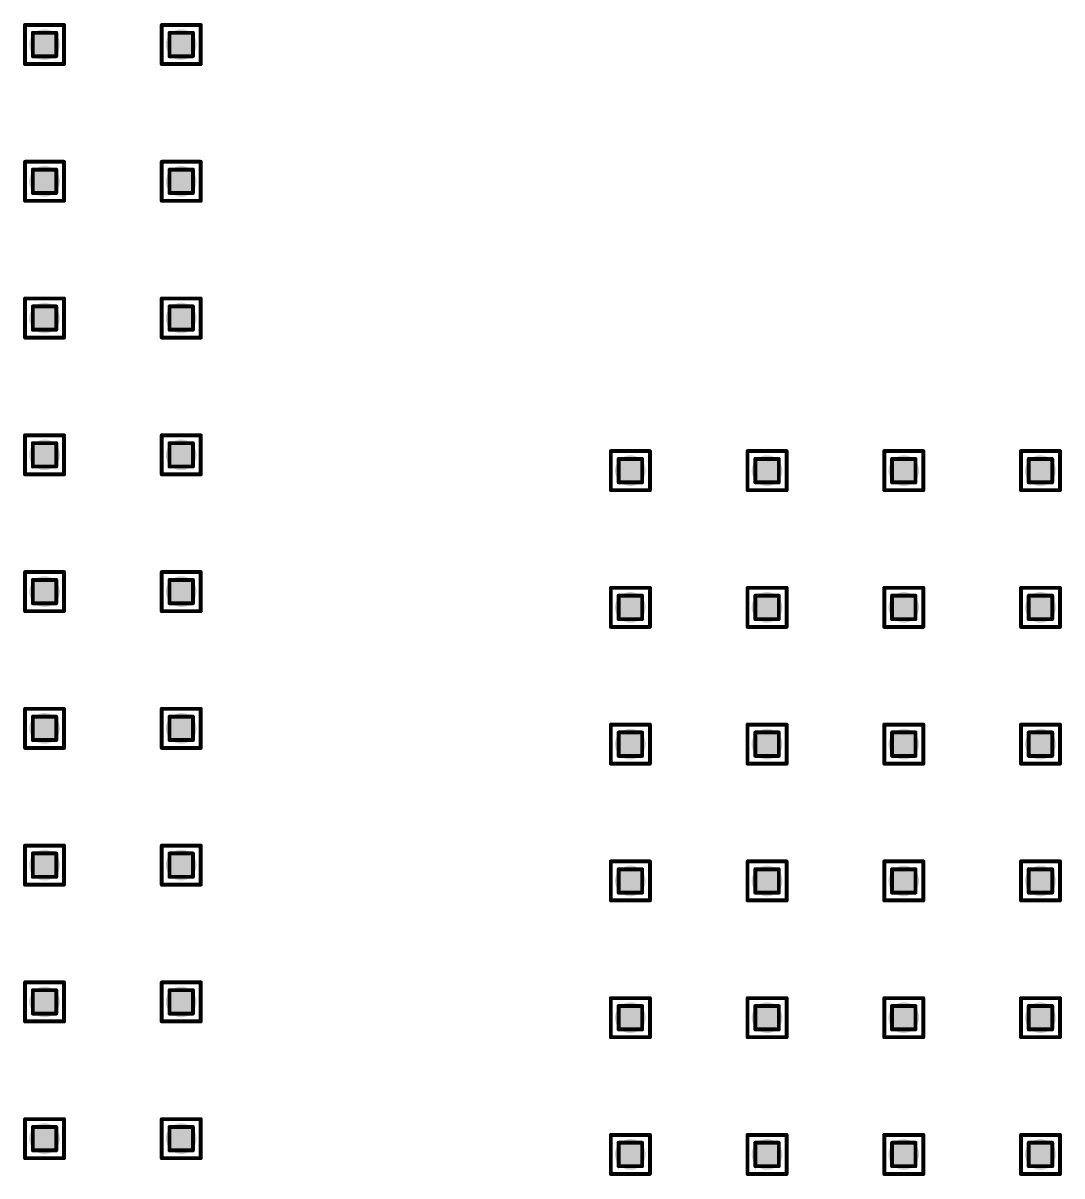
# Model space of a CAD drawing. Header units: millimetres. Extents: x -25 to 478, y -31 to 252.
# Drawn here: x 242.97 to 256.48, y 54.88 to 69.87 of the extents above; entities that cross this region are included whole.
import ezdxf

# ---------------------------------------------------------------- set-up
doc = ezdxf.new("R2010")
doc.units = ezdxf.units.MM
doc.layers.add('DrillDrawing', color=1, linetype='Continuous')
doc.layers.add('ViaHoleLayer', color=16, linetype='Continuous')

msp = doc.modelspace()

# ---------------------------------------------------------------- hatches: boundary and pattern name
at = {"layer": 'ViaHoleLayer'}
h = msp.add_hatch(color=16, dxfattribs=at)
edge = h.paths.add_edge_path()
edge.add_arc((243.248, 69.588), 0.2, 0, 360)
h = msp.add_hatch(color=16, dxfattribs=at)
edge = h.paths.add_edge_path()
edge.add_arc((245.026, 69.588), 0.2, 0, 360)
h = msp.add_hatch(color=16, dxfattribs=at)
edge = h.paths.add_edge_path()
edge.add_arc((243.248, 67.81), 0.2, 0, 360)
h = msp.add_hatch(color=16, dxfattribs=at)
edge = h.paths.add_edge_path()
edge.add_arc((245.026, 67.81), 0.2, 0, 360)
h = msp.add_hatch(color=16, dxfattribs=at)
edge = h.paths.add_edge_path()
edge.add_arc((243.248, 66.032), 0.2, 0, 360)
h = msp.add_hatch(color=16, dxfattribs=at)
edge = h.paths.add_edge_path()
edge.add_arc((245.026, 66.032), 0.2, 0, 360)
h = msp.add_hatch(color=16, dxfattribs=at)
edge = h.paths.add_edge_path()
edge.add_arc((243.248, 64.254), 0.2, 0, 360)
h = msp.add_hatch(color=16, dxfattribs=at)
edge = h.paths.add_edge_path()
edge.add_arc((245.026, 64.254), 0.2, 0, 360)
h = msp.add_hatch(color=16, dxfattribs=at)
edge = h.paths.add_edge_path()
edge.add_arc((250.868, 64.049), 0.2, 0, 360)
h = msp.add_hatch(color=16, dxfattribs=at)
edge = h.paths.add_edge_path()
edge.add_arc((252.646, 64.049), 0.2, 0, 360)
h = msp.add_hatch(color=16, dxfattribs=at)
edge = h.paths.add_edge_path()
edge.add_arc((254.424, 64.049), 0.2, 0, 360)
h = msp.add_hatch(color=16, dxfattribs=at)
edge = h.paths.add_edge_path()
edge.add_arc((256.202, 64.049), 0.2, 0, 360)
h = msp.add_hatch(color=16, dxfattribs=at)
edge = h.paths.add_edge_path()
edge.add_arc((243.248, 62.476), 0.2, 0, 360)
h = msp.add_hatch(color=16, dxfattribs=at)
edge = h.paths.add_edge_path()
edge.add_arc((245.026, 62.476), 0.2, 0, 360)
h = msp.add_hatch(color=16, dxfattribs=at)
edge = h.paths.add_edge_path()
edge.add_arc((250.868, 62.271), 0.2, 0, 360)
h = msp.add_hatch(color=16, dxfattribs=at)
edge = h.paths.add_edge_path()
edge.add_arc((252.646, 62.271), 0.2, 0, 360)
h = msp.add_hatch(color=16, dxfattribs=at)
edge = h.paths.add_edge_path()
edge.add_arc((254.424, 62.271), 0.2, 0, 360)
h = msp.add_hatch(color=16, dxfattribs=at)
edge = h.paths.add_edge_path()
edge.add_arc((256.202, 62.271), 0.2, 0, 360)
h = msp.add_hatch(color=16, dxfattribs=at)
edge = h.paths.add_edge_path()
edge.add_arc((243.248, 60.698), 0.2, 0, 360)
h = msp.add_hatch(color=16, dxfattribs=at)
edge = h.paths.add_edge_path()
edge.add_arc((245.026, 60.698), 0.2, 0, 360)
h = msp.add_hatch(color=16, dxfattribs=at)
edge = h.paths.add_edge_path()
edge.add_arc((250.868, 60.493), 0.2, 0, 360)
h = msp.add_hatch(color=16, dxfattribs=at)
edge = h.paths.add_edge_path()
edge.add_arc((252.646, 60.493), 0.2, 0, 360)
h = msp.add_hatch(color=16, dxfattribs=at)
edge = h.paths.add_edge_path()
edge.add_arc((254.424, 60.493), 0.2, 0, 360)
h = msp.add_hatch(color=16, dxfattribs=at)
edge = h.paths.add_edge_path()
edge.add_arc((256.202, 60.493), 0.2, 0, 360)
h = msp.add_hatch(color=16, dxfattribs=at)
edge = h.paths.add_edge_path()
edge.add_arc((243.248, 58.92), 0.2, 0, 360)
h = msp.add_hatch(color=16, dxfattribs=at)
edge = h.paths.add_edge_path()
edge.add_arc((245.026, 58.92), 0.2, 0, 360)
h = msp.add_hatch(color=16, dxfattribs=at)
edge = h.paths.add_edge_path()
edge.add_arc((250.868, 58.715), 0.2, 0, 360)
h = msp.add_hatch(color=16, dxfattribs=at)
edge = h.paths.add_edge_path()
edge.add_arc((252.646, 58.715), 0.2, 0, 360)
h = msp.add_hatch(color=16, dxfattribs=at)
edge = h.paths.add_edge_path()
edge.add_arc((254.424, 58.715), 0.2, 0, 360)
h = msp.add_hatch(color=16, dxfattribs=at)
edge = h.paths.add_edge_path()
edge.add_arc((256.202, 58.715), 0.2, 0, 360)
h = msp.add_hatch(color=16, dxfattribs=at)
edge = h.paths.add_edge_path()
edge.add_arc((243.248, 57.142), 0.2, 0, 360)
h = msp.add_hatch(color=16, dxfattribs=at)
edge = h.paths.add_edge_path()
edge.add_arc((245.026, 57.142), 0.2, 0, 360)
h = msp.add_hatch(color=16, dxfattribs=at)
edge = h.paths.add_edge_path()
edge.add_arc((250.868, 56.937), 0.2, 0, 360)
h = msp.add_hatch(color=16, dxfattribs=at)
edge = h.paths.add_edge_path()
edge.add_arc((252.646, 56.937), 0.2, 0, 360)
h = msp.add_hatch(color=16, dxfattribs=at)
edge = h.paths.add_edge_path()
edge.add_arc((254.424, 56.937), 0.2, 0, 360)
h = msp.add_hatch(color=16, dxfattribs=at)
edge = h.paths.add_edge_path()
edge.add_arc((256.202, 56.937), 0.2, 0, 360)
h = msp.add_hatch(color=16, dxfattribs=at)
edge = h.paths.add_edge_path()
edge.add_arc((243.248, 55.364), 0.2, 0, 360)
h = msp.add_hatch(color=16, dxfattribs=at)
edge = h.paths.add_edge_path()
edge.add_arc((245.026, 55.364), 0.2, 0, 360)
h = msp.add_hatch(color=16, dxfattribs=at)
edge = h.paths.add_edge_path()
edge.add_arc((250.868, 55.159), 0.2, 0, 360)
h = msp.add_hatch(color=16, dxfattribs=at)
edge = h.paths.add_edge_path()
edge.add_arc((252.646, 55.159), 0.2, 0, 360)
h = msp.add_hatch(color=16, dxfattribs=at)
edge = h.paths.add_edge_path()
edge.add_arc((254.424, 55.159), 0.2, 0, 360)
h = msp.add_hatch(color=16, dxfattribs=at)
edge = h.paths.add_edge_path()
edge.add_arc((256.202, 55.159), 0.2, 0, 360)

# ---------------------------------------------------------------- linework, layer by layer
at = {"layer": 'DrillDrawing', "const_width": 0.0508}
for points in [[(242.994, 69.842), (243.502, 69.842)], [(242.994, 69.334), (242.994, 69.842)], [(243.502, 69.334), (243.502, 69.842)], [(244.772, 69.842), (245.28, 69.842)], [(244.772, 69.334), (244.772, 69.842)], [(245.28, 69.334), (245.28, 69.842)], [(243.096, 69.74), (243.401, 69.74)], [(243.096, 69.436), (243.096, 69.74)], [(243.401, 69.436), (243.401, 69.74)], [(244.874, 69.74), (245.179, 69.74)], [(244.874, 69.436), (244.874, 69.74)], [(245.179, 69.436), (245.179, 69.74)], [(243.096, 69.436), (243.401, 69.436)], [(244.874, 69.436), (245.179, 69.436)], [(242.994, 69.334), (243.502, 69.334)], [(244.772, 69.334), (245.28, 69.334)], [(242.994, 68.064), (243.502, 68.064)], [(242.994, 67.556), (242.994, 68.064)], [(243.502, 67.556), (243.502, 68.064)], [(244.772, 68.064), (245.28, 68.064)], [(244.772, 67.556), (244.772, 68.064)], [(245.28, 67.556), (245.28, 68.064)], [(243.096, 67.962), (243.401, 67.962)], [(243.096, 67.658), (243.096, 67.962)], [(243.401, 67.658), (243.401, 67.962)], [(244.874, 67.962), (245.179, 67.962)], [(244.874, 67.658), (244.874, 67.962)], [(245.179, 67.658), (245.179, 67.962)], [(243.096, 67.658), (243.401, 67.658)], [(244.874, 67.658), (245.179, 67.658)], [(242.994, 67.556), (243.502, 67.556)], [(244.772, 67.556), (245.28, 67.556)], [(242.994, 66.286), (243.502, 66.286)], [(242.994, 65.778), (242.994, 66.286)], [(243.502, 65.778), (243.502, 66.286)], [(244.772, 66.286), (245.28, 66.286)], [(244.772, 65.778), (244.772, 66.286)], [(245.28, 65.778), (245.28, 66.286)], [(243.096, 66.184), (243.401, 66.184)], [(243.096, 65.88), (243.096, 66.184)], [(243.401, 65.88), (243.401, 66.184)], [(244.874, 66.184), (245.179, 66.184)], [(244.874, 65.88), (244.874, 66.184)], [(245.179, 65.88), (245.179, 66.184)], [(242.994, 65.778), (243.502, 65.778)], [(243.096, 65.88), (243.401, 65.88)], [(244.772, 65.778), (245.28, 65.778)], [(244.874, 65.88), (245.179, 65.88)], [(242.994, 64.508), (243.502, 64.508)], [(242.994, 64), (242.994, 64.508)], [(243.502, 64), (243.502, 64.508)], [(244.772, 64.508), (245.28, 64.508)], [(244.772, 64), (244.772, 64.508)], [(245.28, 64), (245.28, 64.508)], [(243.096, 64.406), (243.401, 64.406)], [(243.096, 64.102), (243.096, 64.406)], [(243.401, 64.102), (243.401, 64.406)], [(244.874, 64.406), (245.179, 64.406)], [(244.874, 64.102), (244.874, 64.406)], [(245.179, 64.102), (245.179, 64.406)], [(250.614, 64.303), (251.122, 64.303)], [(250.614, 63.795), (250.614, 64.303)], [(251.122, 63.795), (251.122, 64.303)], [(252.392, 64.303), (252.9, 64.303)], [(252.392, 63.795), (252.392, 64.303)], [(252.9, 63.795), (252.9, 64.303)], [(254.17, 64.303), (254.678, 64.303)], [(254.17, 63.795), (254.17, 64.303)], [(254.678, 63.795), (254.678, 64.303)], [(255.948, 64.303), (256.456, 64.303)], [(255.948, 63.795), (255.948, 64.303)], [(256.456, 63.795), (256.456, 64.303)], [(250.716, 64.201), (251.021, 64.201)], [(250.716, 63.896), (250.716, 64.201)], [(251.021, 63.896), (251.021, 64.201)], [(252.494, 64.201), (252.799, 64.201)], [(252.494, 63.896), (252.494, 64.201)], [(252.799, 63.896), (252.799, 64.201)], [(254.272, 64.201), (254.577, 64.201)], [(254.272, 63.896), (254.272, 64.201)], [(254.577, 63.896), (254.577, 64.201)], [(256.05, 64.201), (256.355, 64.201)], [(256.05, 63.896), (256.05, 64.201)], [(256.355, 63.896), (256.355, 64.201)], [(242.994, 64), (243.502, 64)], [(243.096, 64.102), (243.401, 64.102)], [(244.772, 64), (245.28, 64)], [(244.874, 64.102), (245.179, 64.102)], [(250.716, 63.896), (251.021, 63.896)], [(252.494, 63.896), (252.799, 63.896)], [(254.272, 63.896), (254.577, 63.896)], [(256.05, 63.896), (256.355, 63.896)], [(250.614, 63.795), (251.122, 63.795)], [(252.392, 63.795), (252.9, 63.795)], [(254.17, 63.795), (254.678, 63.795)], [(255.948, 63.795), (256.456, 63.795)], [(242.994, 62.73), (243.502, 62.73)], [(242.994, 62.222), (242.994, 62.73)], [(243.096, 62.628), (243.401, 62.628)], [(243.096, 62.324), (243.096, 62.628)], [(243.401, 62.324), (243.401, 62.628)], [(243.502, 62.222), (243.502, 62.73)], [(244.772, 62.73), (245.28, 62.73)], [(244.772, 62.222), (244.772, 62.73)], [(244.874, 62.628), (245.179, 62.628)], [(244.874, 62.324), (244.874, 62.628)], [(245.179, 62.324), (245.179, 62.628)], [(245.28, 62.222), (245.28, 62.73)], [(250.614, 62.525), (251.122, 62.525)], [(250.614, 62.017), (250.614, 62.525)], [(251.122, 62.017), (251.122, 62.525)], [(252.392, 62.525), (252.9, 62.525)], [(252.392, 62.017), (252.392, 62.525)], [(252.9, 62.017), (252.9, 62.525)], [(254.17, 62.525), (254.678, 62.525)], [(254.17, 62.017), (254.17, 62.525)], [(254.678, 62.017), (254.678, 62.525)], [(255.948, 62.525), (256.456, 62.525)], [(255.948, 62.017), (255.948, 62.525)], [(256.456, 62.017), (256.456, 62.525)], [(250.716, 62.423), (251.021, 62.423)], [(250.716, 62.118), (250.716, 62.423)], [(251.021, 62.118), (251.021, 62.423)], [(252.494, 62.423), (252.799, 62.423)], [(252.494, 62.118), (252.494, 62.423)], [(252.799, 62.118), (252.799, 62.423)], [(254.272, 62.423), (254.577, 62.423)], [(254.272, 62.118), (254.272, 62.423)], [(254.577, 62.118), (254.577, 62.423)], [(256.05, 62.423), (256.355, 62.423)], [(256.05, 62.118), (256.05, 62.423)], [(256.355, 62.118), (256.355, 62.423)], [(242.994, 62.222), (243.502, 62.222)], [(243.096, 62.324), (243.401, 62.324)], [(244.772, 62.222), (245.28, 62.222)], [(244.874, 62.324), (245.179, 62.324)], [(250.716, 62.118), (251.021, 62.118)], [(252.494, 62.118), (252.799, 62.118)], [(254.272, 62.118), (254.577, 62.118)], [(256.05, 62.118), (256.355, 62.118)], [(250.614, 62.017), (251.122, 62.017)], [(252.392, 62.017), (252.9, 62.017)], [(254.17, 62.017), (254.678, 62.017)], [(255.948, 62.017), (256.456, 62.017)], [(242.994, 60.952), (243.502, 60.952)], [(242.994, 60.444), (242.994, 60.952)], [(243.096, 60.85), (243.401, 60.85)], [(243.096, 60.546), (243.096, 60.85)], [(243.401, 60.546), (243.401, 60.85)], [(243.502, 60.444), (243.502, 60.952)], [(244.772, 60.952), (245.28, 60.952)], [(244.772, 60.444), (244.772, 60.952)], [(244.874, 60.85), (245.179, 60.85)], [(244.874, 60.546), (244.874, 60.85)], [(245.179, 60.546), (245.179, 60.85)], [(245.28, 60.444), (245.28, 60.952)], [(250.614, 60.747), (251.122, 60.747)], [(250.614, 60.239), (250.614, 60.747)], [(251.122, 60.239), (251.122, 60.747)], [(252.392, 60.747), (252.9, 60.747)], [(252.392, 60.239), (252.392, 60.747)], [(252.9, 60.239), (252.9, 60.747)], [(254.17, 60.747), (254.678, 60.747)], [(254.17, 60.239), (254.17, 60.747)], [(254.678, 60.239), (254.678, 60.747)], [(255.948, 60.747), (256.456, 60.747)], [(255.948, 60.239), (255.948, 60.747)], [(256.456, 60.239), (256.456, 60.747)], [(243.096, 60.546), (243.401, 60.546)], [(244.874, 60.546), (245.179, 60.546)], [(250.716, 60.645), (251.021, 60.645)], [(250.716, 60.34), (250.716, 60.645)], [(251.021, 60.34), (251.021, 60.645)], [(252.494, 60.645), (252.799, 60.645)], [(252.494, 60.34), (252.494, 60.645)], [(252.799, 60.34), (252.799, 60.645)], [(254.272, 60.645), (254.577, 60.645)], [(254.272, 60.34), (254.272, 60.645)], [(254.577, 60.34), (254.577, 60.645)], [(256.05, 60.645), (256.355, 60.645)], [(256.05, 60.34), (256.05, 60.645)], [(256.355, 60.34), (256.355, 60.645)], [(242.994, 60.444), (243.502, 60.444)], [(244.772, 60.444), (245.28, 60.444)], [(250.614, 60.239), (251.122, 60.239)], [(250.716, 60.34), (251.021, 60.34)], [(252.392, 60.239), (252.9, 60.239)], [(252.494, 60.34), (252.799, 60.34)], [(254.17, 60.239), (254.678, 60.239)], [(254.272, 60.34), (254.577, 60.34)], [(255.948, 60.239), (256.456, 60.239)], [(256.05, 60.34), (256.355, 60.34)], [(242.994, 59.174), (243.502, 59.174)], [(242.994, 58.666), (242.994, 59.174)], [(243.096, 59.072), (243.401, 59.072)], [(243.096, 58.768), (243.096, 59.072)], [(243.401, 58.768), (243.401, 59.072)], [(243.502, 58.666), (243.502, 59.174)], [(244.772, 59.174), (245.28, 59.174)], [(244.772, 58.666), (244.772, 59.174)], [(244.874, 59.072), (245.179, 59.072)], [(244.874, 58.768), (244.874, 59.072)], [(245.179, 58.768), (245.179, 59.072)], [(245.28, 58.666), (245.28, 59.174)], [(250.614, 58.969), (251.122, 58.969)], [(250.614, 58.461), (250.614, 58.969)], [(251.122, 58.461), (251.122, 58.969)], [(252.392, 58.969), (252.9, 58.969)], [(252.392, 58.461), (252.392, 58.969)], [(252.9, 58.461), (252.9, 58.969)], [(254.17, 58.969), (254.678, 58.969)], [(254.17, 58.461), (254.17, 58.969)], [(254.678, 58.461), (254.678, 58.969)], [(255.948, 58.969), (256.456, 58.969)], [(255.948, 58.461), (255.948, 58.969)], [(256.456, 58.461), (256.456, 58.969)], [(243.096, 58.768), (243.401, 58.768)], [(244.874, 58.768), (245.179, 58.768)], [(250.716, 58.867), (251.021, 58.867)], [(250.716, 58.562), (250.716, 58.867)], [(251.021, 58.562), (251.021, 58.867)], [(252.494, 58.867), (252.799, 58.867)], [(252.494, 58.562), (252.494, 58.867)], [(252.799, 58.562), (252.799, 58.867)], [(254.272, 58.867), (254.577, 58.867)], [(254.272, 58.562), (254.272, 58.867)], [(254.577, 58.562), (254.577, 58.867)], [(256.05, 58.867), (256.355, 58.867)], [(256.05, 58.562), (256.05, 58.867)], [(256.355, 58.562), (256.355, 58.867)], [(242.994, 58.666), (243.502, 58.666)], [(244.772, 58.666), (245.28, 58.666)], [(250.614, 58.461), (251.122, 58.461)], [(250.716, 58.562), (251.021, 58.562)], [(252.392, 58.461), (252.9, 58.461)], [(252.494, 58.562), (252.799, 58.562)], [(254.17, 58.461), (254.678, 58.461)], [(254.272, 58.562), (254.577, 58.562)], [(255.948, 58.461), (256.456, 58.461)], [(256.05, 58.562), (256.355, 58.562)], [(242.994, 57.396), (243.502, 57.396)], [(242.994, 56.888), (242.994, 57.396)], [(243.502, 56.888), (243.502, 57.396)], [(244.772, 57.396), (245.28, 57.396)], [(244.772, 56.888), (244.772, 57.396)], [(245.28, 56.888), (245.28, 57.396)], [(243.096, 57.294), (243.401, 57.294)], [(243.096, 56.99), (243.096, 57.294)], [(243.401, 56.99), (243.401, 57.294)], [(244.874, 57.294), (245.179, 57.294)], [(244.874, 56.99), (244.874, 57.294)], [(245.179, 56.99), (245.179, 57.294)], [(250.614, 57.191), (251.122, 57.191)], [(250.614, 56.683), (250.614, 57.191)], [(250.716, 57.089), (251.021, 57.089)], [(250.716, 56.784), (250.716, 57.089)], [(251.021, 56.784), (251.021, 57.089)], [(251.122, 56.683), (251.122, 57.191)], [(252.392, 57.191), (252.9, 57.191)], [(252.392, 56.683), (252.392, 57.191)], [(252.494, 57.089), (252.799, 57.089)], [(252.494, 56.784), (252.494, 57.089)], [(252.799, 56.784), (252.799, 57.089)], [(252.9, 56.683), (252.9, 57.191)], [(254.17, 57.191), (254.678, 57.191)], [(254.17, 56.683), (254.17, 57.191)], [(254.272, 57.089), (254.577, 57.089)], [(254.272, 56.784), (254.272, 57.089)], [(254.577, 56.784), (254.577, 57.089)], [(254.678, 56.683), (254.678, 57.191)], [(255.948, 57.191), (256.456, 57.191)], [(255.948, 56.683), (255.948, 57.191)], [(256.05, 57.089), (256.355, 57.089)], [(256.05, 56.784), (256.05, 57.089)], [(256.355, 56.784), (256.355, 57.089)], [(256.456, 56.683), (256.456, 57.191)], [(243.096, 56.99), (243.401, 56.99)], [(244.874, 56.99), (245.179, 56.99)], [(242.994, 56.888), (243.502, 56.888)], [(244.772, 56.888), (245.28, 56.888)], [(250.716, 56.784), (251.021, 56.784)], [(252.494, 56.784), (252.799, 56.784)], [(254.272, 56.784), (254.577, 56.784)], [(256.05, 56.784), (256.355, 56.784)], [(250.614, 56.683), (251.122, 56.683)], [(252.392, 56.683), (252.9, 56.683)], [(254.17, 56.683), (254.678, 56.683)], [(255.948, 56.683), (256.456, 56.683)], [(242.994, 55.618), (243.502, 55.618)], [(242.994, 55.11), (242.994, 55.618)], [(243.502, 55.11), (243.502, 55.618)], [(244.772, 55.618), (245.28, 55.618)], [(244.772, 55.11), (244.772, 55.618)], [(245.28, 55.11), (245.28, 55.618)], [(243.096, 55.516), (243.401, 55.516)], [(243.096, 55.212), (243.096, 55.516)], [(243.401, 55.212), (243.401, 55.516)], [(244.874, 55.516), (245.179, 55.516)], [(244.874, 55.212), (244.874, 55.516)], [(245.179, 55.212), (245.179, 55.516)], [(250.614, 55.413), (251.122, 55.413)], [(250.614, 54.905), (250.614, 55.413)], [(250.716, 55.311), (251.021, 55.311)], [(250.716, 55.006), (250.716, 55.311)], [(251.021, 55.006), (251.021, 55.311)], [(251.122, 54.905), (251.122, 55.413)], [(252.392, 55.413), (252.9, 55.413)], [(252.392, 54.905), (252.392, 55.413)], [(252.494, 55.311), (252.799, 55.311)], [(252.494, 55.006), (252.494, 55.311)], [(252.799, 55.006), (252.799, 55.311)], [(252.9, 54.905), (252.9, 55.413)], [(254.17, 55.413), (254.678, 55.413)], [(254.17, 54.905), (254.17, 55.413)], [(254.272, 55.311), (254.577, 55.311)], [(254.272, 55.006), (254.272, 55.311)], [(254.577, 55.006), (254.577, 55.311)], [(254.678, 54.905), (254.678, 55.413)], [(255.948, 55.413), (256.456, 55.413)], [(255.948, 54.905), (255.948, 55.413)], [(256.05, 55.311), (256.355, 55.311)], [(256.05, 55.006), (256.05, 55.311)], [(256.355, 55.006), (256.355, 55.311)], [(256.456, 54.905), (256.456, 55.413)], [(243.096, 55.212), (243.401, 55.212)], [(244.874, 55.212), (245.179, 55.212)], [(242.994, 55.11), (243.502, 55.11)], [(244.772, 55.11), (245.28, 55.11)], [(250.716, 55.006), (251.021, 55.006)], [(252.494, 55.006), (252.799, 55.006)], [(254.272, 55.006), (254.577, 55.006)], [(256.05, 55.006), (256.355, 55.006)], [(250.614, 54.905), (251.122, 54.905)], [(252.392, 54.905), (252.9, 54.905)], [(254.17, 54.905), (254.678, 54.905)], [(255.948, 54.905), (256.456, 54.905)]]:
    msp.add_lwpolyline(points, dxfattribs=at)
at = {"layer": 'DrillDrawing', "const_width": 0.0254}
for points in [[(242.982, 69.842, 1), (243.007, 69.842, 1)], [(242.982, 69.842, 1), (243.007, 69.842, 1)], [(243.49, 69.842, 1), (243.515, 69.842, 1)], [(243.49, 69.842, 1), (243.515, 69.842, 1)], [(244.76, 69.842, 1), (244.785, 69.842, 1)], [(244.76, 69.842, 1), (244.785, 69.842, 1)], [(245.268, 69.842, 1), (245.293, 69.842, 1)], [(245.268, 69.842, 1), (245.293, 69.842, 1)], [(243.083, 69.74, 1), (243.109, 69.74, 1)], [(243.083, 69.74, 1), (243.109, 69.74, 1)], [(243.388, 69.74, 1), (243.413, 69.74, 1)], [(243.388, 69.74, 1), (243.413, 69.74, 1)], [(244.861, 69.74, 1), (244.887, 69.74, 1)], [(244.861, 69.74, 1), (244.887, 69.74, 1)], [(245.166, 69.74, 1), (245.191, 69.74, 1)], [(245.166, 69.74, 1), (245.191, 69.74, 1)], [(243.083, 69.436, 1), (243.109, 69.436, 1)], [(243.083, 69.436, 1), (243.109, 69.436, 1)], [(243.388, 69.436, 1), (243.413, 69.436, 1)], [(243.388, 69.436, 1), (243.413, 69.436, 1)], [(244.861, 69.436, 1), (244.887, 69.436, 1)], [(244.861, 69.436, 1), (244.887, 69.436, 1)], [(245.166, 69.436, 1), (245.191, 69.436, 1)], [(245.166, 69.436, 1), (245.191, 69.436, 1)], [(242.982, 69.334, 1), (243.007, 69.334, 1)], [(242.982, 69.334, 1), (243.007, 69.334, 1)], [(243.49, 69.334, 1), (243.515, 69.334, 1)], [(243.49, 69.334, 1), (243.515, 69.334, 1)], [(244.76, 69.334, 1), (244.785, 69.334, 1)], [(244.76, 69.334, 1), (244.785, 69.334, 1)], [(245.268, 69.334, 1), (245.293, 69.334, 1)], [(245.268, 69.334, 1), (245.293, 69.334, 1)], [(242.982, 68.064, 1), (243.007, 68.064, 1)], [(242.982, 68.064, 1), (243.007, 68.064, 1)], [(243.49, 68.064, 1), (243.515, 68.064, 1)], [(243.49, 68.064, 1), (243.515, 68.064, 1)], [(244.76, 68.064, 1), (244.785, 68.064, 1)], [(244.76, 68.064, 1), (244.785, 68.064, 1)], [(245.268, 68.064, 1), (245.293, 68.064, 1)], [(245.268, 68.064, 1), (245.293, 68.064, 1)], [(243.083, 67.962, 1), (243.109, 67.962, 1)], [(243.083, 67.962, 1), (243.109, 67.962, 1)], [(243.388, 67.962, 1), (243.413, 67.962, 1)], [(243.388, 67.962, 1), (243.413, 67.962, 1)], [(244.861, 67.962, 1), (244.887, 67.962, 1)], [(244.861, 67.962, 1), (244.887, 67.962, 1)], [(245.166, 67.962, 1), (245.191, 67.962, 1)], [(245.166, 67.962, 1), (245.191, 67.962, 1)], [(243.083, 67.658, 1), (243.109, 67.658, 1)], [(243.083, 67.658, 1), (243.109, 67.658, 1)], [(243.388, 67.658, 1), (243.413, 67.658, 1)], [(243.388, 67.658, 1), (243.413, 67.658, 1)], [(244.861, 67.658, 1), (244.887, 67.658, 1)], [(244.861, 67.658, 1), (244.887, 67.658, 1)], [(245.166, 67.658, 1), (245.191, 67.658, 1)], [(245.166, 67.658, 1), (245.191, 67.658, 1)], [(242.982, 67.556, 1), (243.007, 67.556, 1)], [(242.982, 67.556, 1), (243.007, 67.556, 1)], [(243.49, 67.556, 1), (243.515, 67.556, 1)], [(243.49, 67.556, 1), (243.515, 67.556, 1)], [(244.76, 67.556, 1), (244.785, 67.556, 1)], [(244.76, 67.556, 1), (244.785, 67.556, 1)], [(245.268, 67.556, 1), (245.293, 67.556, 1)], [(245.268, 67.556, 1), (245.293, 67.556, 1)], [(242.982, 66.286, 1), (243.007, 66.286, 1)], [(242.982, 66.286, 1), (243.007, 66.286, 1)], [(243.49, 66.286, 1), (243.515, 66.286, 1)], [(243.49, 66.286, 1), (243.515, 66.286, 1)], [(244.76, 66.286, 1), (244.785, 66.286, 1)], [(244.76, 66.286, 1), (244.785, 66.286, 1)], [(245.268, 66.286, 1), (245.293, 66.286, 1)], [(245.268, 66.286, 1), (245.293, 66.286, 1)], [(243.083, 66.184, 1), (243.109, 66.184, 1)], [(243.083, 66.184, 1), (243.109, 66.184, 1)], [(243.388, 66.184, 1), (243.413, 66.184, 1)], [(243.388, 66.184, 1), (243.413, 66.184, 1)], [(244.861, 66.184, 1), (244.887, 66.184, 1)], [(244.861, 66.184, 1), (244.887, 66.184, 1)], [(245.166, 66.184, 1), (245.191, 66.184, 1)], [(245.166, 66.184, 1), (245.191, 66.184, 1)], [(242.982, 65.778, 1), (243.007, 65.778, 1)], [(242.982, 65.778, 1), (243.007, 65.778, 1)], [(243.083, 65.88, 1), (243.109, 65.88, 1)], [(243.083, 65.88, 1), (243.109, 65.88, 1)], [(243.388, 65.88, 1), (243.413, 65.88, 1)], [(243.388, 65.88, 1), (243.413, 65.88, 1)], [(243.49, 65.778, 1), (243.515, 65.778, 1)], [(243.49, 65.778, 1), (243.515, 65.778, 1)], [(244.76, 65.778, 1), (244.785, 65.778, 1)], [(244.76, 65.778, 1), (244.785, 65.778, 1)], [(244.861, 65.88, 1), (244.887, 65.88, 1)], [(244.861, 65.88, 1), (244.887, 65.88, 1)], [(245.166, 65.88, 1), (245.191, 65.88, 1)], [(245.166, 65.88, 1), (245.191, 65.88, 1)], [(245.268, 65.778, 1), (245.293, 65.778, 1)], [(245.268, 65.778, 1), (245.293, 65.778, 1)], [(242.982, 64.508, 1), (243.007, 64.508, 1)], [(242.982, 64.508, 1), (243.007, 64.508, 1)], [(243.49, 64.508, 1), (243.515, 64.508, 1)], [(243.49, 64.508, 1), (243.515, 64.508, 1)], [(244.76, 64.508, 1), (244.785, 64.508, 1)], [(244.76, 64.508, 1), (244.785, 64.508, 1)], [(245.268, 64.508, 1), (245.293, 64.508, 1)], [(245.268, 64.508, 1), (245.293, 64.508, 1)], [(243.083, 64.406, 1), (243.109, 64.406, 1)], [(243.083, 64.406, 1), (243.109, 64.406, 1)], [(243.388, 64.406, 1), (243.413, 64.406, 1)], [(243.388, 64.406, 1), (243.413, 64.406, 1)], [(244.861, 64.406, 1), (244.887, 64.406, 1)], [(244.861, 64.406, 1), (244.887, 64.406, 1)], [(245.166, 64.406, 1), (245.191, 64.406, 1)], [(245.166, 64.406, 1), (245.191, 64.406, 1)], [(250.602, 64.303, 1), (250.627, 64.303, 1)], [(250.602, 64.303, 1), (250.627, 64.303, 1)], [(251.11, 64.303, 1), (251.135, 64.303, 1)], [(251.11, 64.303, 1), (251.135, 64.303, 1)], [(252.38, 64.303, 1), (252.405, 64.303, 1)], [(252.38, 64.303, 1), (252.405, 64.303, 1)], [(252.888, 64.303, 1), (252.913, 64.303, 1)], [(252.888, 64.303, 1), (252.913, 64.303, 1)], [(254.158, 64.303, 1), (254.183, 64.303, 1)], [(254.158, 64.303, 1), (254.183, 64.303, 1)], [(254.666, 64.303, 1), (254.691, 64.303, 1)], [(254.666, 64.303, 1), (254.691, 64.303, 1)], [(255.936, 64.303, 1), (255.961, 64.303, 1)], [(255.936, 64.303, 1), (255.961, 64.303, 1)], [(256.444, 64.303, 1), (256.469, 64.303, 1)], [(256.444, 64.303, 1), (256.469, 64.303, 1)], [(250.703, 64.201, 1), (250.729, 64.201, 1)], [(250.703, 64.201, 1), (250.729, 64.201, 1)], [(251.008, 64.201, 1), (251.033, 64.201, 1)], [(251.008, 64.201, 1), (251.033, 64.201, 1)], [(252.481, 64.201, 1), (252.507, 64.201, 1)], [(252.481, 64.201, 1), (252.507, 64.201, 1)], [(252.786, 64.201, 1), (252.811, 64.201, 1)], [(252.786, 64.201, 1), (252.811, 64.201, 1)], [(254.259, 64.201, 1), (254.285, 64.201, 1)], [(254.259, 64.201, 1), (254.285, 64.201, 1)], [(254.564, 64.201, 1), (254.589, 64.201, 1)], [(254.564, 64.201, 1), (254.589, 64.201, 1)], [(256.037, 64.201, 1), (256.063, 64.201, 1)], [(256.037, 64.201, 1), (256.063, 64.201, 1)], [(256.342, 64.201, 1), (256.367, 64.201, 1)], [(256.342, 64.201, 1), (256.367, 64.201, 1)], [(242.982, 64, 1), (243.007, 64, 1)], [(242.982, 64, 1), (243.007, 64, 1)], [(243.083, 64.102, 1), (243.109, 64.102, 1)], [(243.083, 64.102, 1), (243.109, 64.102, 1)], [(243.388, 64.102, 1), (243.413, 64.102, 1)], [(243.388, 64.102, 1), (243.413, 64.102, 1)], [(243.49, 64, 1), (243.515, 64, 1)], [(243.49, 64, 1), (243.515, 64, 1)], [(244.76, 64, 1), (244.785, 64, 1)], [(244.76, 64, 1), (244.785, 64, 1)], [(244.861, 64.102, 1), (244.887, 64.102, 1)], [(244.861, 64.102, 1), (244.887, 64.102, 1)], [(245.166, 64.102, 1), (245.191, 64.102, 1)], [(245.166, 64.102, 1), (245.191, 64.102, 1)], [(245.268, 64, 1), (245.293, 64, 1)], [(245.268, 64, 1), (245.293, 64, 1)], [(250.703, 63.896, 1), (250.729, 63.896, 1)], [(250.703, 63.896, 1), (250.729, 63.896, 1)], [(251.008, 63.896, 1), (251.033, 63.896, 1)], [(251.008, 63.896, 1), (251.033, 63.896, 1)], [(252.481, 63.896, 1), (252.507, 63.896, 1)], [(252.481, 63.896, 1), (252.507, 63.896, 1)], [(252.786, 63.896, 1), (252.811, 63.896, 1)], [(252.786, 63.896, 1), (252.811, 63.896, 1)], [(254.259, 63.896, 1), (254.285, 63.896, 1)], [(254.259, 63.896, 1), (254.285, 63.896, 1)], [(254.564, 63.896, 1), (254.589, 63.896, 1)], [(254.564, 63.896, 1), (254.589, 63.896, 1)], [(256.037, 63.896, 1), (256.063, 63.896, 1)], [(256.037, 63.896, 1), (256.063, 63.896, 1)], [(256.342, 63.896, 1), (256.367, 63.896, 1)], [(256.342, 63.896, 1), (256.367, 63.896, 1)], [(250.602, 63.795, 1), (250.627, 63.795, 1)], [(250.602, 63.795, 1), (250.627, 63.795, 1)], [(251.11, 63.795, 1), (251.135, 63.795, 1)], [(251.11, 63.795, 1), (251.135, 63.795, 1)], [(252.38, 63.795, 1), (252.405, 63.795, 1)], [(252.38, 63.795, 1), (252.405, 63.795, 1)], [(252.888, 63.795, 1), (252.913, 63.795, 1)], [(252.888, 63.795, 1), (252.913, 63.795, 1)], [(254.158, 63.795, 1), (254.183, 63.795, 1)], [(254.158, 63.795, 1), (254.183, 63.795, 1)], [(254.666, 63.795, 1), (254.691, 63.795, 1)], [(254.666, 63.795, 1), (254.691, 63.795, 1)], [(255.936, 63.795, 1), (255.961, 63.795, 1)], [(255.936, 63.795, 1), (255.961, 63.795, 1)], [(256.444, 63.795, 1), (256.469, 63.795, 1)], [(256.444, 63.795, 1), (256.469, 63.795, 1)], [(242.982, 62.73, 1), (243.007, 62.73, 1)], [(242.982, 62.73, 1), (243.007, 62.73, 1)], [(243.083, 62.628, 1), (243.109, 62.628, 1)], [(243.083, 62.628, 1), (243.109, 62.628, 1)], [(243.388, 62.628, 1), (243.413, 62.628, 1)], [(243.388, 62.628, 1), (243.413, 62.628, 1)], [(243.49, 62.73, 1), (243.515, 62.73, 1)], [(243.49, 62.73, 1), (243.515, 62.73, 1)], [(244.76, 62.73, 1), (244.785, 62.73, 1)], [(244.76, 62.73, 1), (244.785, 62.73, 1)], [(244.861, 62.628, 1), (244.887, 62.628, 1)], [(244.861, 62.628, 1), (244.887, 62.628, 1)], [(245.166, 62.628, 1), (245.191, 62.628, 1)], [(245.166, 62.628, 1), (245.191, 62.628, 1)], [(245.268, 62.73, 1), (245.293, 62.73, 1)], [(245.268, 62.73, 1), (245.293, 62.73, 1)], [(250.602, 62.525, 1), (250.627, 62.525, 1)], [(250.602, 62.525, 1), (250.627, 62.525, 1)], [(251.11, 62.525, 1), (251.135, 62.525, 1)], [(251.11, 62.525, 1), (251.135, 62.525, 1)], [(252.38, 62.525, 1), (252.405, 62.525, 1)], [(252.38, 62.525, 1), (252.405, 62.525, 1)], [(252.888, 62.525, 1), (252.913, 62.525, 1)], [(252.888, 62.525, 1), (252.913, 62.525, 1)], [(254.158, 62.525, 1), (254.183, 62.525, 1)], [(254.158, 62.525, 1), (254.183, 62.525, 1)], [(254.666, 62.525, 1), (254.691, 62.525, 1)], [(254.666, 62.525, 1), (254.691, 62.525, 1)], [(255.936, 62.525, 1), (255.961, 62.525, 1)], [(255.936, 62.525, 1), (255.961, 62.525, 1)], [(256.444, 62.525, 1), (256.469, 62.525, 1)], [(256.444, 62.525, 1), (256.469, 62.525, 1)], [(250.703, 62.423, 1), (250.729, 62.423, 1)], [(250.703, 62.423, 1), (250.729, 62.423, 1)], [(251.008, 62.423, 1), (251.033, 62.423, 1)], [(251.008, 62.423, 1), (251.033, 62.423, 1)], [(252.481, 62.423, 1), (252.507, 62.423, 1)], [(252.481, 62.423, 1), (252.507, 62.423, 1)], [(252.786, 62.423, 1), (252.811, 62.423, 1)], [(252.786, 62.423, 1), (252.811, 62.423, 1)], [(254.259, 62.423, 1), (254.285, 62.423, 1)], [(254.259, 62.423, 1), (254.285, 62.423, 1)], [(254.564, 62.423, 1), (254.589, 62.423, 1)], [(254.564, 62.423, 1), (254.589, 62.423, 1)], [(256.037, 62.423, 1), (256.063, 62.423, 1)], [(256.037, 62.423, 1), (256.063, 62.423, 1)], [(256.342, 62.423, 1), (256.367, 62.423, 1)], [(256.342, 62.423, 1), (256.367, 62.423, 1)], [(242.982, 62.222, 1), (243.007, 62.222, 1)], [(242.982, 62.222, 1), (243.007, 62.222, 1)], [(243.083, 62.324, 1), (243.109, 62.324, 1)], [(243.083, 62.324, 1), (243.109, 62.324, 1)], [(243.388, 62.324, 1), (243.413, 62.324, 1)], [(243.388, 62.324, 1), (243.413, 62.324, 1)], [(243.49, 62.222, 1), (243.515, 62.222, 1)], [(243.49, 62.222, 1), (243.515, 62.222, 1)], [(244.76, 62.222, 1), (244.785, 62.222, 1)], [(244.76, 62.222, 1), (244.785, 62.222, 1)], [(244.861, 62.324, 1), (244.887, 62.324, 1)], [(244.861, 62.324, 1), (244.887, 62.324, 1)], [(245.166, 62.324, 1), (245.191, 62.324, 1)], [(245.166, 62.324, 1), (245.191, 62.324, 1)], [(245.268, 62.222, 1), (245.293, 62.222, 1)], [(245.268, 62.222, 1), (245.293, 62.222, 1)], [(250.703, 62.118, 1), (250.729, 62.118, 1)], [(250.703, 62.118, 1), (250.729, 62.118, 1)], [(251.008, 62.118, 1), (251.033, 62.118, 1)], [(251.008, 62.118, 1), (251.033, 62.118, 1)], [(252.481, 62.118, 1), (252.507, 62.118, 1)], [(252.481, 62.118, 1), (252.507, 62.118, 1)], [(252.786, 62.118, 1), (252.811, 62.118, 1)], [(252.786, 62.118, 1), (252.811, 62.118, 1)], [(254.259, 62.118, 1), (254.285, 62.118, 1)], [(254.259, 62.118, 1), (254.285, 62.118, 1)], [(254.564, 62.118, 1), (254.589, 62.118, 1)], [(254.564, 62.118, 1), (254.589, 62.118, 1)], [(256.037, 62.118, 1), (256.063, 62.118, 1)], [(256.037, 62.118, 1), (256.063, 62.118, 1)], [(256.342, 62.118, 1), (256.367, 62.118, 1)], [(256.342, 62.118, 1), (256.367, 62.118, 1)], [(250.602, 62.017, 1), (250.627, 62.017, 1)], [(250.602, 62.017, 1), (250.627, 62.017, 1)], [(251.11, 62.017, 1), (251.135, 62.017, 1)], [(251.11, 62.017, 1), (251.135, 62.017, 1)], [(252.38, 62.017, 1), (252.405, 62.017, 1)], [(252.38, 62.017, 1), (252.405, 62.017, 1)], [(252.888, 62.017, 1), (252.913, 62.017, 1)], [(252.888, 62.017, 1), (252.913, 62.017, 1)], [(254.158, 62.017, 1), (254.183, 62.017, 1)], [(254.158, 62.017, 1), (254.183, 62.017, 1)], [(254.666, 62.017, 1), (254.691, 62.017, 1)], [(254.666, 62.017, 1), (254.691, 62.017, 1)], [(255.936, 62.017, 1), (255.961, 62.017, 1)], [(255.936, 62.017, 1), (255.961, 62.017, 1)], [(256.444, 62.017, 1), (256.469, 62.017, 1)], [(256.444, 62.017, 1), (256.469, 62.017, 1)], [(242.982, 60.952, 1), (243.007, 60.952, 1)], [(242.982, 60.952, 1), (243.007, 60.952, 1)], [(243.083, 60.85, 1), (243.109, 60.85, 1)], [(243.083, 60.85, 1), (243.109, 60.85, 1)], [(243.388, 60.85, 1), (243.413, 60.85, 1)], [(243.388, 60.85, 1), (243.413, 60.85, 1)], [(243.49, 60.952, 1), (243.515, 60.952, 1)], [(243.49, 60.952, 1), (243.515, 60.952, 1)], [(244.76, 60.952, 1), (244.785, 60.952, 1)], [(244.76, 60.952, 1), (244.785, 60.952, 1)], [(244.861, 60.85, 1), (244.887, 60.85, 1)], [(244.861, 60.85, 1), (244.887, 60.85, 1)], [(245.166, 60.85, 1), (245.191, 60.85, 1)], [(245.166, 60.85, 1), (245.191, 60.85, 1)], [(245.268, 60.952, 1), (245.293, 60.952, 1)], [(245.268, 60.952, 1), (245.293, 60.952, 1)], [(250.602, 60.747, 1), (250.627, 60.747, 1)], [(250.602, 60.747, 1), (250.627, 60.747, 1)], [(251.11, 60.747, 1), (251.135, 60.747, 1)], [(251.11, 60.747, 1), (251.135, 60.747, 1)], [(252.38, 60.747, 1), (252.405, 60.747, 1)], [(252.38, 60.747, 1), (252.405, 60.747, 1)], [(252.888, 60.747, 1), (252.913, 60.747, 1)], [(252.888, 60.747, 1), (252.913, 60.747, 1)], [(254.158, 60.747, 1), (254.183, 60.747, 1)], [(254.158, 60.747, 1), (254.183, 60.747, 1)], [(254.666, 60.747, 1), (254.691, 60.747, 1)], [(254.666, 60.747, 1), (254.691, 60.747, 1)], [(255.936, 60.747, 1), (255.961, 60.747, 1)], [(255.936, 60.747, 1), (255.961, 60.747, 1)], [(256.444, 60.747, 1), (256.469, 60.747, 1)], [(256.444, 60.747, 1), (256.469, 60.747, 1)], [(243.083, 60.546, 1), (243.109, 60.546, 1)], [(243.083, 60.546, 1), (243.109, 60.546, 1)], [(243.388, 60.546, 1), (243.413, 60.546, 1)], [(243.388, 60.546, 1), (243.413, 60.546, 1)], [(244.861, 60.546, 1), (244.887, 60.546, 1)], [(244.861, 60.546, 1), (244.887, 60.546, 1)], [(245.166, 60.546, 1), (245.191, 60.546, 1)], [(245.166, 60.546, 1), (245.191, 60.546, 1)], [(250.703, 60.645, 1), (250.729, 60.645, 1)], [(250.703, 60.645, 1), (250.729, 60.645, 1)], [(251.008, 60.645, 1), (251.033, 60.645, 1)], [(251.008, 60.645, 1), (251.033, 60.645, 1)], [(252.481, 60.645, 1), (252.507, 60.645, 1)], [(252.481, 60.645, 1), (252.507, 60.645, 1)], [(252.786, 60.645, 1), (252.811, 60.645, 1)], [(252.786, 60.645, 1), (252.811, 60.645, 1)], [(254.259, 60.645, 1), (254.285, 60.645, 1)], [(254.259, 60.645, 1), (254.285, 60.645, 1)], [(254.564, 60.645, 1), (254.589, 60.645, 1)], [(254.564, 60.645, 1), (254.589, 60.645, 1)], [(256.037, 60.645, 1), (256.063, 60.645, 1)], [(256.037, 60.645, 1), (256.063, 60.645, 1)], [(256.342, 60.645, 1), (256.367, 60.645, 1)], [(256.342, 60.645, 1), (256.367, 60.645, 1)], [(242.982, 60.444, 1), (243.007, 60.444, 1)], [(242.982, 60.444, 1), (243.007, 60.444, 1)], [(243.49, 60.444, 1), (243.515, 60.444, 1)], [(243.49, 60.444, 1), (243.515, 60.444, 1)], [(244.76, 60.444, 1), (244.785, 60.444, 1)], [(244.76, 60.444, 1), (244.785, 60.444, 1)], [(245.268, 60.444, 1), (245.293, 60.444, 1)], [(245.268, 60.444, 1), (245.293, 60.444, 1)], [(250.602, 60.239, 1), (250.627, 60.239, 1)], [(250.602, 60.239, 1), (250.627, 60.239, 1)], [(250.703, 60.34, 1), (250.729, 60.34, 1)], [(250.703, 60.34, 1), (250.729, 60.34, 1)], [(251.008, 60.34, 1), (251.033, 60.34, 1)], [(251.008, 60.34, 1), (251.033, 60.34, 1)], [(251.11, 60.239, 1), (251.135, 60.239, 1)], [(251.11, 60.239, 1), (251.135, 60.239, 1)], [(252.38, 60.239, 1), (252.405, 60.239, 1)], [(252.38, 60.239, 1), (252.405, 60.239, 1)], [(252.481, 60.34, 1), (252.507, 60.34, 1)], [(252.481, 60.34, 1), (252.507, 60.34, 1)], [(252.786, 60.34, 1), (252.811, 60.34, 1)], [(252.786, 60.34, 1), (252.811, 60.34, 1)], [(252.888, 60.239, 1), (252.913, 60.239, 1)], [(252.888, 60.239, 1), (252.913, 60.239, 1)], [(254.158, 60.239, 1), (254.183, 60.239, 1)], [(254.158, 60.239, 1), (254.183, 60.239, 1)], [(254.259, 60.34, 1), (254.285, 60.34, 1)], [(254.259, 60.34, 1), (254.285, 60.34, 1)], [(254.564, 60.34, 1), (254.589, 60.34, 1)], [(254.564, 60.34, 1), (254.589, 60.34, 1)], [(254.666, 60.239, 1), (254.691, 60.239, 1)], [(254.666, 60.239, 1), (254.691, 60.239, 1)], [(255.936, 60.239, 1), (255.961, 60.239, 1)], [(255.936, 60.239, 1), (255.961, 60.239, 1)], [(256.037, 60.34, 1), (256.063, 60.34, 1)], [(256.037, 60.34, 1), (256.063, 60.34, 1)], [(256.342, 60.34, 1), (256.367, 60.34, 1)], [(256.342, 60.34, 1), (256.367, 60.34, 1)], [(256.444, 60.239, 1), (256.469, 60.239, 1)], [(256.444, 60.239, 1), (256.469, 60.239, 1)], [(242.982, 59.174, 1), (243.007, 59.174, 1)], [(242.982, 59.174, 1), (243.007, 59.174, 1)], [(243.083, 59.072, 1), (243.109, 59.072, 1)], [(243.083, 59.072, 1), (243.109, 59.072, 1)], [(243.388, 59.072, 1), (243.413, 59.072, 1)], [(243.388, 59.072, 1), (243.413, 59.072, 1)], [(243.49, 59.174, 1), (243.515, 59.174, 1)], [(243.49, 59.174, 1), (243.515, 59.174, 1)], [(244.76, 59.174, 1), (244.785, 59.174, 1)], [(244.76, 59.174, 1), (244.785, 59.174, 1)], [(244.861, 59.072, 1), (244.887, 59.072, 1)], [(244.861, 59.072, 1), (244.887, 59.072, 1)], [(245.166, 59.072, 1), (245.191, 59.072, 1)], [(245.166, 59.072, 1), (245.191, 59.072, 1)], [(245.268, 59.174, 1), (245.293, 59.174, 1)], [(245.268, 59.174, 1), (245.293, 59.174, 1)], [(250.602, 58.969, 1), (250.627, 58.969, 1)], [(250.602, 58.969, 1), (250.627, 58.969, 1)], [(251.11, 58.969, 1), (251.135, 58.969, 1)], [(251.11, 58.969, 1), (251.135, 58.969, 1)], [(252.38, 58.969, 1), (252.405, 58.969, 1)], [(252.38, 58.969, 1), (252.405, 58.969, 1)], [(252.888, 58.969, 1), (252.913, 58.969, 1)], [(252.888, 58.969, 1), (252.913, 58.969, 1)], [(254.158, 58.969, 1), (254.183, 58.969, 1)], [(254.158, 58.969, 1), (254.183, 58.969, 1)], [(254.666, 58.969, 1), (254.691, 58.969, 1)], [(254.666, 58.969, 1), (254.691, 58.969, 1)], [(255.936, 58.969, 1), (255.961, 58.969, 1)], [(255.936, 58.969, 1), (255.961, 58.969, 1)], [(256.444, 58.969, 1), (256.469, 58.969, 1)], [(256.444, 58.969, 1), (256.469, 58.969, 1)], [(243.083, 58.768, 1), (243.109, 58.768, 1)], [(243.083, 58.768, 1), (243.109, 58.768, 1)], [(243.388, 58.768, 1), (243.413, 58.768, 1)], [(243.388, 58.768, 1), (243.413, 58.768, 1)], [(244.861, 58.768, 1), (244.887, 58.768, 1)], [(244.861, 58.768, 1), (244.887, 58.768, 1)], [(245.166, 58.768, 1), (245.191, 58.768, 1)], [(245.166, 58.768, 1), (245.191, 58.768, 1)], [(250.703, 58.867, 1), (250.729, 58.867, 1)], [(250.703, 58.867, 1), (250.729, 58.867, 1)], [(251.008, 58.867, 1), (251.033, 58.867, 1)], [(251.008, 58.867, 1), (251.033, 58.867, 1)], [(252.481, 58.867, 1), (252.507, 58.867, 1)], [(252.481, 58.867, 1), (252.507, 58.867, 1)], [(252.786, 58.867, 1), (252.811, 58.867, 1)], [(252.786, 58.867, 1), (252.811, 58.867, 1)], [(254.259, 58.867, 1), (254.285, 58.867, 1)], [(254.259, 58.867, 1), (254.285, 58.867, 1)], [(254.564, 58.867, 1), (254.589, 58.867, 1)], [(254.564, 58.867, 1), (254.589, 58.867, 1)], [(256.037, 58.867, 1), (256.063, 58.867, 1)], [(256.037, 58.867, 1), (256.063, 58.867, 1)], [(256.342, 58.867, 1), (256.367, 58.867, 1)], [(256.342, 58.867, 1), (256.367, 58.867, 1)], [(242.982, 58.666, 1), (243.007, 58.666, 1)], [(242.982, 58.666, 1), (243.007, 58.666, 1)], [(243.49, 58.666, 1), (243.515, 58.666, 1)], [(243.49, 58.666, 1), (243.515, 58.666, 1)], [(244.76, 58.666, 1), (244.785, 58.666, 1)], [(244.76, 58.666, 1), (244.785, 58.666, 1)], [(245.268, 58.666, 1), (245.293, 58.666, 1)], [(245.268, 58.666, 1), (245.293, 58.666, 1)], [(250.602, 58.461, 1), (250.627, 58.461, 1)], [(250.602, 58.461, 1), (250.627, 58.461, 1)], [(250.703, 58.562, 1), (250.729, 58.562, 1)], [(250.703, 58.562, 1), (250.729, 58.562, 1)], [(251.008, 58.562, 1), (251.033, 58.562, 1)], [(251.008, 58.562, 1), (251.033, 58.562, 1)], [(251.11, 58.461, 1), (251.135, 58.461, 1)], [(251.11, 58.461, 1), (251.135, 58.461, 1)], [(252.38, 58.461, 1), (252.405, 58.461, 1)], [(252.38, 58.461, 1), (252.405, 58.461, 1)], [(252.481, 58.562, 1), (252.507, 58.562, 1)], [(252.481, 58.562, 1), (252.507, 58.562, 1)], [(252.786, 58.562, 1), (252.811, 58.562, 1)], [(252.786, 58.562, 1), (252.811, 58.562, 1)], [(252.888, 58.461, 1), (252.913, 58.461, 1)], [(252.888, 58.461, 1), (252.913, 58.461, 1)], [(254.158, 58.461, 1), (254.183, 58.461, 1)], [(254.158, 58.461, 1), (254.183, 58.461, 1)], [(254.259, 58.562, 1), (254.285, 58.562, 1)], [(254.259, 58.562, 1), (254.285, 58.562, 1)], [(254.564, 58.562, 1), (254.589, 58.562, 1)], [(254.564, 58.562, 1), (254.589, 58.562, 1)], [(254.666, 58.461, 1), (254.691, 58.461, 1)], [(254.666, 58.461, 1), (254.691, 58.461, 1)], [(255.936, 58.461, 1), (255.961, 58.461, 1)], [(255.936, 58.461, 1), (255.961, 58.461, 1)], [(256.037, 58.562, 1), (256.063, 58.562, 1)], [(256.037, 58.562, 1), (256.063, 58.562, 1)], [(256.342, 58.562, 1), (256.367, 58.562, 1)], [(256.342, 58.562, 1), (256.367, 58.562, 1)], [(256.444, 58.461, 1), (256.469, 58.461, 1)], [(256.444, 58.461, 1), (256.469, 58.461, 1)], [(242.982, 57.396, 1), (243.007, 57.396, 1)], [(242.982, 57.396, 1), (243.007, 57.396, 1)], [(243.49, 57.396, 1), (243.515, 57.396, 1)], [(243.49, 57.396, 1), (243.515, 57.396, 1)], [(244.76, 57.396, 1), (244.785, 57.396, 1)], [(244.76, 57.396, 1), (244.785, 57.396, 1)], [(245.268, 57.396, 1), (245.293, 57.396, 1)], [(245.268, 57.396, 1), (245.293, 57.396, 1)], [(243.083, 57.294, 1), (243.109, 57.294, 1)], [(243.083, 57.294, 1), (243.109, 57.294, 1)], [(243.388, 57.294, 1), (243.413, 57.294, 1)], [(243.388, 57.294, 1), (243.413, 57.294, 1)], [(244.861, 57.294, 1), (244.887, 57.294, 1)], [(244.861, 57.294, 1), (244.887, 57.294, 1)], [(245.166, 57.294, 1), (245.191, 57.294, 1)], [(245.166, 57.294, 1), (245.191, 57.294, 1)], [(250.602, 57.191, 1), (250.627, 57.191, 1)], [(250.602, 57.191, 1), (250.627, 57.191, 1)], [(250.703, 57.089, 1), (250.729, 57.089, 1)], [(250.703, 57.089, 1), (250.729, 57.089, 1)], [(251.008, 57.089, 1), (251.033, 57.089, 1)], [(251.008, 57.089, 1), (251.033, 57.089, 1)], [(251.11, 57.191, 1), (251.135, 57.191, 1)], [(251.11, 57.191, 1), (251.135, 57.191, 1)], [(252.38, 57.191, 1), (252.405, 57.191, 1)], [(252.38, 57.191, 1), (252.405, 57.191, 1)], [(252.481, 57.089, 1), (252.507, 57.089, 1)], [(252.481, 57.089, 1), (252.507, 57.089, 1)], [(252.786, 57.089, 1), (252.811, 57.089, 1)], [(252.786, 57.089, 1), (252.811, 57.089, 1)], [(252.888, 57.191, 1), (252.913, 57.191, 1)], [(252.888, 57.191, 1), (252.913, 57.191, 1)], [(254.158, 57.191, 1), (254.183, 57.191, 1)], [(254.158, 57.191, 1), (254.183, 57.191, 1)], [(254.259, 57.089, 1), (254.285, 57.089, 1)], [(254.259, 57.089, 1), (254.285, 57.089, 1)], [(254.564, 57.089, 1), (254.589, 57.089, 1)], [(254.564, 57.089, 1), (254.589, 57.089, 1)], [(254.666, 57.191, 1), (254.691, 57.191, 1)], [(254.666, 57.191, 1), (254.691, 57.191, 1)], [(255.936, 57.191, 1), (255.961, 57.191, 1)], [(255.936, 57.191, 1), (255.961, 57.191, 1)], [(256.037, 57.089, 1), (256.063, 57.089, 1)], [(256.037, 57.089, 1), (256.063, 57.089, 1)], [(256.342, 57.089, 1), (256.367, 57.089, 1)], [(256.342, 57.089, 1), (256.367, 57.089, 1)], [(256.444, 57.191, 1), (256.469, 57.191, 1)], [(256.444, 57.191, 1), (256.469, 57.191, 1)], [(243.083, 56.99, 1), (243.109, 56.99, 1)], [(243.083, 56.99, 1), (243.109, 56.99, 1)], [(243.388, 56.99, 1), (243.413, 56.99, 1)], [(243.388, 56.99, 1), (243.413, 56.99, 1)], [(244.861, 56.99, 1), (244.887, 56.99, 1)], [(244.861, 56.99, 1), (244.887, 56.99, 1)], [(245.166, 56.99, 1), (245.191, 56.99, 1)], [(245.166, 56.99, 1), (245.191, 56.99, 1)], [(242.982, 56.888, 1), (243.007, 56.888, 1)], [(242.982, 56.888, 1), (243.007, 56.888, 1)], [(243.49, 56.888, 1), (243.515, 56.888, 1)], [(243.49, 56.888, 1), (243.515, 56.888, 1)], [(244.76, 56.888, 1), (244.785, 56.888, 1)], [(244.76, 56.888, 1), (244.785, 56.888, 1)], [(245.268, 56.888, 1), (245.293, 56.888, 1)], [(245.268, 56.888, 1), (245.293, 56.888, 1)], [(250.703, 56.784, 1), (250.729, 56.784, 1)], [(250.703, 56.784, 1), (250.729, 56.784, 1)], [(251.008, 56.784, 1), (251.033, 56.784, 1)], [(251.008, 56.784, 1), (251.033, 56.784, 1)], [(252.481, 56.784, 1), (252.507, 56.784, 1)], [(252.481, 56.784, 1), (252.507, 56.784, 1)], [(252.786, 56.784, 1), (252.811, 56.784, 1)], [(252.786, 56.784, 1), (252.811, 56.784, 1)], [(254.259, 56.784, 1), (254.285, 56.784, 1)], [(254.259, 56.784, 1), (254.285, 56.784, 1)], [(254.564, 56.784, 1), (254.589, 56.784, 1)], [(254.564, 56.784, 1), (254.589, 56.784, 1)], [(256.037, 56.784, 1), (256.063, 56.784, 1)], [(256.037, 56.784, 1), (256.063, 56.784, 1)], [(256.342, 56.784, 1), (256.367, 56.784, 1)], [(256.342, 56.784, 1), (256.367, 56.784, 1)], [(250.602, 56.683, 1), (250.627, 56.683, 1)], [(250.602, 56.683, 1), (250.627, 56.683, 1)], [(251.11, 56.683, 1), (251.135, 56.683, 1)], [(251.11, 56.683, 1), (251.135, 56.683, 1)], [(252.38, 56.683, 1), (252.405, 56.683, 1)], [(252.38, 56.683, 1), (252.405, 56.683, 1)], [(252.888, 56.683, 1), (252.913, 56.683, 1)], [(252.888, 56.683, 1), (252.913, 56.683, 1)], [(254.158, 56.683, 1), (254.183, 56.683, 1)], [(254.158, 56.683, 1), (254.183, 56.683, 1)], [(254.666, 56.683, 1), (254.691, 56.683, 1)], [(254.666, 56.683, 1), (254.691, 56.683, 1)], [(255.936, 56.683, 1), (255.961, 56.683, 1)], [(255.936, 56.683, 1), (255.961, 56.683, 1)], [(256.444, 56.683, 1), (256.469, 56.683, 1)], [(256.444, 56.683, 1), (256.469, 56.683, 1)], [(242.982, 55.618, 1), (243.007, 55.618, 1)], [(242.982, 55.618, 1), (243.007, 55.618, 1)], [(243.49, 55.618, 1), (243.515, 55.618, 1)], [(243.49, 55.618, 1), (243.515, 55.618, 1)], [(244.76, 55.618, 1), (244.785, 55.618, 1)], [(244.76, 55.618, 1), (244.785, 55.618, 1)], [(245.268, 55.618, 1), (245.293, 55.618, 1)], [(245.268, 55.618, 1), (245.293, 55.618, 1)], [(243.083, 55.516, 1), (243.109, 55.516, 1)], [(243.083, 55.516, 1), (243.109, 55.516, 1)], [(243.388, 55.516, 1), (243.413, 55.516, 1)], [(243.388, 55.516, 1), (243.413, 55.516, 1)], [(244.861, 55.516, 1), (244.887, 55.516, 1)], [(244.861, 55.516, 1), (244.887, 55.516, 1)], [(245.166, 55.516, 1), (245.191, 55.516, 1)], [(245.166, 55.516, 1), (245.191, 55.516, 1)], [(250.602, 55.413, 1), (250.627, 55.413, 1)], [(250.602, 55.413, 1), (250.627, 55.413, 1)], [(250.703, 55.311, 1), (250.729, 55.311, 1)], [(250.703, 55.311, 1), (250.729, 55.311, 1)], [(251.008, 55.311, 1), (251.033, 55.311, 1)], [(251.008, 55.311, 1), (251.033, 55.311, 1)], [(251.11, 55.413, 1), (251.135, 55.413, 1)], [(251.11, 55.413, 1), (251.135, 55.413, 1)], [(252.38, 55.413, 1), (252.405, 55.413, 1)], [(252.38, 55.413, 1), (252.405, 55.413, 1)], [(252.481, 55.311, 1), (252.507, 55.311, 1)], [(252.481, 55.311, 1), (252.507, 55.311, 1)], [(252.786, 55.311, 1), (252.811, 55.311, 1)], [(252.786, 55.311, 1), (252.811, 55.311, 1)], [(252.888, 55.413, 1), (252.913, 55.413, 1)], [(252.888, 55.413, 1), (252.913, 55.413, 1)], [(254.158, 55.413, 1), (254.183, 55.413, 1)], [(254.158, 55.413, 1), (254.183, 55.413, 1)], [(254.259, 55.311, 1), (254.285, 55.311, 1)], [(254.259, 55.311, 1), (254.285, 55.311, 1)], [(254.564, 55.311, 1), (254.589, 55.311, 1)], [(254.564, 55.311, 1), (254.589, 55.311, 1)], [(254.666, 55.413, 1), (254.691, 55.413, 1)], [(254.666, 55.413, 1), (254.691, 55.413, 1)], [(255.936, 55.413, 1), (255.961, 55.413, 1)], [(255.936, 55.413, 1), (255.961, 55.413, 1)], [(256.037, 55.311, 1), (256.063, 55.311, 1)], [(256.037, 55.311, 1), (256.063, 55.311, 1)], [(256.342, 55.311, 1), (256.367, 55.311, 1)], [(256.342, 55.311, 1), (256.367, 55.311, 1)], [(256.444, 55.413, 1), (256.469, 55.413, 1)], [(256.444, 55.413, 1), (256.469, 55.413, 1)], [(243.083, 55.212, 1), (243.109, 55.212, 1)], [(243.083, 55.212, 1), (243.109, 55.212, 1)], [(243.388, 55.212, 1), (243.413, 55.212, 1)], [(243.388, 55.212, 1), (243.413, 55.212, 1)], [(244.861, 55.212, 1), (244.887, 55.212, 1)], [(244.861, 55.212, 1), (244.887, 55.212, 1)], [(245.166, 55.212, 1), (245.191, 55.212, 1)], [(245.166, 55.212, 1), (245.191, 55.212, 1)], [(242.982, 55.11, 1), (243.007, 55.11, 1)], [(242.982, 55.11, 1), (243.007, 55.11, 1)], [(243.49, 55.11, 1), (243.515, 55.11, 1)], [(243.49, 55.11, 1), (243.515, 55.11, 1)], [(244.76, 55.11, 1), (244.785, 55.11, 1)], [(244.76, 55.11, 1), (244.785, 55.11, 1)], [(245.268, 55.11, 1), (245.293, 55.11, 1)], [(245.268, 55.11, 1), (245.293, 55.11, 1)], [(250.703, 55.006, 1), (250.729, 55.006, 1)], [(250.703, 55.006, 1), (250.729, 55.006, 1)], [(251.008, 55.006, 1), (251.033, 55.006, 1)], [(251.008, 55.006, 1), (251.033, 55.006, 1)], [(252.481, 55.006, 1), (252.507, 55.006, 1)], [(252.481, 55.006, 1), (252.507, 55.006, 1)], [(252.786, 55.006, 1), (252.811, 55.006, 1)], [(252.786, 55.006, 1), (252.811, 55.006, 1)], [(254.259, 55.006, 1), (254.285, 55.006, 1)], [(254.259, 55.006, 1), (254.285, 55.006, 1)], [(254.564, 55.006, 1), (254.589, 55.006, 1)], [(254.564, 55.006, 1), (254.589, 55.006, 1)], [(256.037, 55.006, 1), (256.063, 55.006, 1)], [(256.037, 55.006, 1), (256.063, 55.006, 1)], [(256.342, 55.006, 1), (256.367, 55.006, 1)], [(256.342, 55.006, 1), (256.367, 55.006, 1)], [(250.602, 54.905, 1), (250.627, 54.905, 1)], [(250.602, 54.905, 1), (250.627, 54.905, 1)], [(251.11, 54.905, 1), (251.135, 54.905, 1)], [(251.11, 54.905, 1), (251.135, 54.905, 1)], [(252.38, 54.905, 1), (252.405, 54.905, 1)], [(252.38, 54.905, 1), (252.405, 54.905, 1)], [(252.888, 54.905, 1), (252.913, 54.905, 1)], [(252.888, 54.905, 1), (252.913, 54.905, 1)], [(254.158, 54.905, 1), (254.183, 54.905, 1)], [(254.158, 54.905, 1), (254.183, 54.905, 1)], [(254.666, 54.905, 1), (254.691, 54.905, 1)], [(254.666, 54.905, 1), (254.691, 54.905, 1)], [(255.936, 54.905, 1), (255.961, 54.905, 1)], [(255.936, 54.905, 1), (255.961, 54.905, 1)], [(256.444, 54.905, 1), (256.469, 54.905, 1)], [(256.444, 54.905, 1), (256.469, 54.905, 1)]]:
    msp.add_lwpolyline(points, format="xyb", close=True, dxfattribs=at)

doc.saveas('drawing.dxf')
